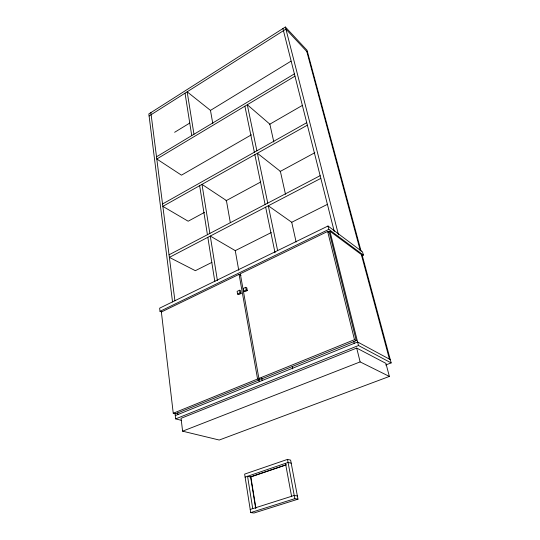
<?xml version="1.0" encoding="UTF-8"?>
<svg xmlns="http://www.w3.org/2000/svg" width="540" height="540" viewBox="0 0 540 540"><rect width="100%" height="100%" fill="white"/><g stroke="black" fill="none" stroke-linecap="round" stroke-linejoin="round"><path stroke-width="0.81" d="M361.098 251.181L307.051 50.301L285.377 27L148.838 113.927L172.537 301.968M149.101 115.992L285.916 29.113L307.604 52.373M174.623 132.3L189.709 123.08M210.546 110.349L290.999 61.169M156.512 156.789L294.388 73.886M294.962 76.174L156.796 159.003L181.467 175.163L251.397 134.811M269.609 124.308L302.393 105.394M162.547 203.978L306.734 122.688M307.361 125.165L162.851 206.361L188.163 221.218L204.458 212.402M225.943 200.786L260.766 181.953M280.031 171.538L314.854 152.705M169.04 254.813L320.146 175.675M320.828 178.376L169.371 257.384L195.352 270.689L211.889 262.386M235.184 250.681L271.262 232.558M291.553 222.365L327.632 204.242M361.868 255.798L363.393 255.096L362.543 251.937L328.016 226.01L159.638 308.165L160.009 311.324L161.534 311.965M160.009 311.324L328.853 229.358L363.393 255.096M241.036 275.413L239.092 274.347L161.372 311.999L173.252 413.255L175.453 413.843L259.598 379.769L259.301 378.115M327.645 231.451L240.307 273.76L258.896 378.486L260.915 379.235L356.272 340.625L329.387 232.733L327.645 231.451L354.496 339.667L356.272 340.625M328.091 232.099L329.926 231.208L362.171 255.157L391.163 362.907L385.661 365.006M239.564 290.216L237.114 291.377L237.573 294.057L238.673 294.617L241.13 293.463L240.665 290.783L239.564 290.216L240.037 292.896L241.13 293.463M245.734 287.3L243.263 288.468L243.736 291.154L244.829 291.722L247.306 290.554L246.821 287.874L245.734 287.3L246.22 289.987L247.306 290.554M237.573 294.057L240.037 292.896M243.736 291.154L246.22 289.987M173.252 413.255L257.573 379.019L259.598 379.769M258.896 378.486L354.496 339.667M175.284 415.598L357.608 341.989L390.272 359.593M174.987 413.093L175.675 418.878L358.493 345.526L391.163 362.907M356.697 348.064L181.042 418.331L182.608 431.183L219.24 440.033L389.374 376.434L385.904 363.373L356.697 348.064L360.133 361.908L389.374 376.434M182.608 431.183L360.133 361.908M287.503 459.385L244.634 474.107L250.702 512.588L254.036 513L297.986 499.183L290.621 460.12L287.503 459.385L294.833 498.67L297.986 499.183M245.106 477.124L288.077 462.456L291.202 463.178M286.004 464.805L250.587 476.854L255.643 508.214M249.986 477.191L286.254 464.859M250.209 509.443L294.233 495.457L297.385 495.983M250.702 512.588L294.833 498.67M175.675 418.878L181.319 420.336M306.801 51.509L360.261 250.56M361.334 254.536L389.428 359.14M285.377 27L338.513 234.92M282.92 28.566L334.26 231.471M329.926 231.208L358.493 345.526M328.016 226.01L328.853 229.358M353.828 341.726L354.233 343.352M273.854 142.088L269.858 124.166L247.3 104.747L256.871 150.802M285.491 194.299L280.375 171.349L257.377 153.245L267.752 203.121M296.129 242.028L291.728 222.278L268.299 205.774L277.627 250.621M244.883 106.198L254.354 152.219M254.86 154.669L265.106 204.505M265.653 207.157L275.036 252.781M292.235 366.451L292.734 368.928M285.478 463.34L291.566 496.3M261.792 378.02L262.238 380.498M258.971 380.032L259.261 381.692M212.814 123.647L210.472 110.396L187.171 91.82L193.968 134.264M230.324 222.683L226.409 200.536L201.994 184.37L209.857 233.435M238.748 270.31L235.271 250.641L210.276 236.048L217.397 280.496M239.092 274.347L257.573 379.019M255.913 508.255L250.85 476.901L247.563 476.28L252.727 508.639M185.024 93.184L191.741 135.608M199.658 185.679L207.421 234.711M207.833 237.323L214.859 281.732M150.869 112.637L174.926 300.807M177.721 412.864L177.923 414.531"/></g></svg>
